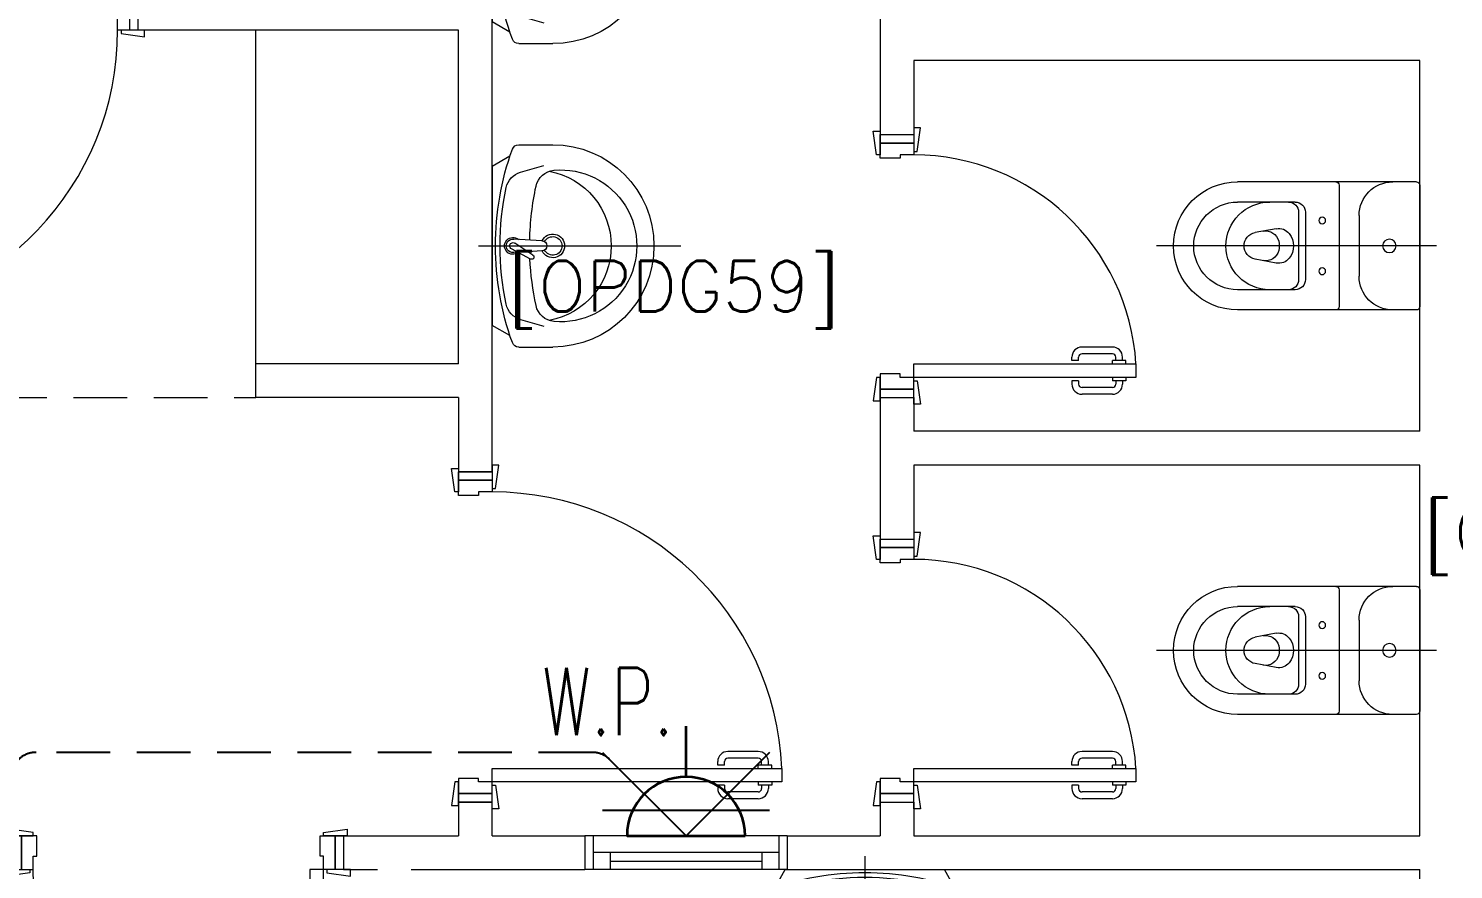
# Model space of a CAD drawing. Header units: inches. Extents: x -12418 to 57169, y -29325 to 19878.
# Drawn here: x 11394 to 15618, y 3783 to 6278 of the extents above; entities that cross this region are included whole.
import ezdxf
from ezdxf.enums import TextEntityAlignment as Align

# ---------------------------------------------------------------- set-up
doc = ezdxf.new("R2010")
doc.units = ezdxf.units.IN
doc.header["$LTSCALE"] = 25
doc.header["$MEASUREMENT"] = 0
for name, pattern in [('00-Ground Floor$0$HIDDEN', [9.525, 6.35, -3.175]), ('DASHDOT', [25.4, 12.7, -6.35, 0, -6.35]), ('HIDDEN', [9.525, 6.35, -3.175])]:
    doc.linetypes.add(name, pattern=pattern)
doc.layers.get('0').update_dxf_attribs({"color": 8})
doc.layers.get('Defpoints').update_dxf_attribs({"color": 8})
for name, color, linetype, lineweight in [('00-Ground Floor$0$72_EGR_BASE_TEXT', 252, 'Continuous', 5), ('00-Ground Floor$0$Aluminum', 251, 'Continuous', 5), ('00-Ground Floor$0$Proj', 251, 'Continuous', 5), ('00-Ground Floor$0$SANIT', 250, 'Continuous', 5), ('00-Ground Floor$0$Walls', 251, 'Continuous', 5), ('00-Ground Floor$0$Wooden Joinery', 251, 'Continuous', 5), ('E-LITE-CLNG-CNDT', 6, 'DASHDOT', 35), ('E-LITE-EXIT-NUMB', 6, 'Continuous', 25), ('E-POWR-FLOR-CNDT', 6, 'HIDDEN', 25), ('E-POWR-WALL @ 100', 4, 'Continuous', 35)]:
    doc.layers.add(name, color=color, linetype=linetype, lineweight=lineweight)
doc.styles.add('00-Ground Floor$0$SIMPLEX', font='SIMPLEX.shx', dxfattribs={"height": 150})
doc.styles.add('DC_Simplex', font='SIMPLEX.shx', dxfattribs={"width": 0.7})

# ---------------------------------------------------------------- blocks, each defined once
blk = doc.blocks.new('00-Ground Floor$0$A$C72370EFE')
at = {"layer": '00-Ground Floor$0$Wooden Joinery'}
for p, q in [((-0.01, -0.04), (-0.02, -0.04)), ((-0.01, -0.03), (-0.01, -0.07)), ((0, -0.03), (-0.01, -0.03)), ((0.04, -0.03), (0.05, -0.03)), ((0.05, -0.03), (0.05, -0.07)), ((0.05, -0.04), (0.06, -0.04)), ((-0.05, -0.07), (-0.05, -0.16)), ((-0.03, -0.07), (-0.03, -0.16)), ((-0.01, -0.06), (-0.02, -0.06)), ((0, -0.07), (-0.01, -0.07)), ((0.04, -0.07), (0.05, -0.07)), ((0.05, -0.06), (0.06, -0.06)), ((0.07, -0.07), (0.07, -0.16)), ((0.09, -0.07), (0.09, -0.16)), ((-0.01, -0.17), (-0.02, -0.17)), ((-0.01, -0.19), (-0.02, -0.19)), ((-0.01, -0.17), (-0.01, -0.19)), ((0.05, -0.17), (0.06, -0.17)), ((0.05, -0.17), (0.05, -0.19)), ((0.05, -0.19), (0.06, -0.19))]:
    blk.add_line(p, q, dxfattribs=at)
for centre, radius, start, end in [((-0.02, -0.07), 0.03, 90, 180), ((0.06, -0.07), 0.03, 0, 90), ((-0.02, -0.07), 0.01, 90, 180), ((0.06, -0.07), 0.01, 0, 90), ((-0.02, -0.16), 0.03, 180, 270), ((-0.02, -0.16), 0.01, 180, 270), ((0.06, -0.16), 0.01, 270, 0), ((0.06, -0.16), 0.03, 270, 0)]:
    blk.add_arc(centre, radius, start, end, dxfattribs=at)
blk = doc.blocks.new('00-Ground Floor$0$A$C5DAD61B4')
at = {"layer": '00-Ground Floor$0$Wooden Joinery'}
for points in [[(80, 959.1), (80, 969.1), (10, 979.1), (10, 959.1)], [(940, 959.1), (940, 969.1), (1010, 979.1), (1010, 959.1)], [(70, 859.1), (70, 849.1), (0, 839.1), (0, 859.1)], [(120, 859.1), (120, 0), (80, 0), (80, 859.1)], [(950, 859.1), (950, 849.1), (1020, 839.1), (1020, 859.1)]]:
    blk.add_lwpolyline(points, close=True, dxfattribs=at)
for points in [[(45, 859.1), (45, 959.1), (20, 959.1), (20, 859.1), (45, 859.1)], [(45, 859.1), (80, 859.1), (80, 899.1), (90, 899.1), (90, 959.1), (45, 959.1), (45, 859.1)], [(975, 859.1), (940, 859.1), (940, 899.1), (930, 899.1), (930, 959.1), (975, 959.1), (975, 859.1)], [(975, 859.1), (975, 959.1), (1000, 959.1), (1000, 859.1), (975, 859.1)]]:
    blk.add_lwpolyline(points, dxfattribs=at)
blk.add_arc((80, 859.1), 860, 272.666, 0, dxfattribs=at)
at = {"layer": '00-Ground Floor$0$Wooden Joinery', "xscale": 999.9999999998854, "yscale": 999.9999999998854, "zscale": 999.9999999998854, "rotation": 180}
blk.add_blockref('00-Ground Floor$0$A$C72370EFE', (120, 0), dxfattribs=at)
blk = doc.blocks.new('00-Ground Floor$0$A$C268A7CF0')
at = {"layer": '00-Ground Floor$0$Wooden Joinery'}
for points in [[(80, 758.8), (80, 768.8), (10, 778.8), (10, 758.8)], [(740, 758.8), (740, 768.8), (810, 778.8), (810, 758.8)], [(70, 658.8), (70, 648.8), (0, 638.8), (0, 658.8)], [(120, 658.8), (120, 0), (80, 0), (80, 658.8)], [(750, 658.8), (750, 648.8), (820, 638.8), (820, 658.8)]]:
    blk.add_lwpolyline(points, close=True, dxfattribs=at)
for points in [[(45, 658.8), (45, 758.8), (20, 758.8), (20, 658.8), (45, 658.8)], [(45, 658.8), (80, 658.8), (80, 698.8), (90, 698.8), (90, 758.8), (45, 758.8), (45, 658.8)], [(775, 658.8), (740, 658.8), (740, 698.8), (730, 698.8), (730, 758.8), (775, 758.8), (775, 658.8)], [(775, 658.8), (775, 758.8), (800, 758.8), (800, 658.8), (775, 658.8)]]:
    blk.add_lwpolyline(points, dxfattribs=at)
blk.add_arc((80, 658.8), 660, 273.4748, 0, dxfattribs=at)
at = {"layer": '00-Ground Floor$0$Wooden Joinery', "xscale": 999.9999999998854, "yscale": 999.9999999998854, "zscale": 999.9999999998854, "rotation": 180}
blk.add_blockref('00-Ground Floor$0$A$C72370EFE', (120, 0), dxfattribs=at)
blk = doc.blocks.new('00-Ground Floor$0$WC manta')
at = {"layer": '00-Ground Floor$0$SANIT'}
for p, q in [((-0.13, 0.18), (-0.13, -0.18)), ((-0.12, 0.19), (0.41, 0.19)), ((0.109, 0.18), (0.109, -0.18)), ((0.239, 0.13), (0.41, 0.13)), ((0.05, 0.09), (0.05, -0.09)), ((0.209, 0.1), (0.209, -0.1)), ((0.229, 0.1), (0.229, -0.1)), ((0.2955, 0.051), (0.3581, 0.0393)), ((-0.18, 0), (0.65, 0)), ((0.2955, -0.051), (0.3581, -0.0393)), ((0.239, -0.13), (0.41, -0.13)), ((-0.12, -0.19), (0.41, -0.19))]:
    blk.add_line(p, q, dxfattribs=at)
for centre, radius in [((0.159, 0.0752), 0.01), ((-0.04, 0), 0.02), ((0.159, -0.0753), 0.01)]:
    blk.add_circle(centre, radius, dxfattribs=at)
for centre, radius, start, end in [((-0.12, 0.18), 0.01, 90, 180), ((-0.05, 0.09), 0.1, 0, 90), ((0.119, 0.18), 0.01, 90, 180), ((0.41, 0), 0.19, 270, 90), ((0.239, 0.1), 0.03, 90, 180), ((0.259, 0.1), 0.03, 90, 180), ((0.3147, 0), 0.13, 270, 90), ((0.41, 0), 0.13, 270, 90), ((0.2882, 0.0117), 0.04, 79.4289, 141.525), ((0.3271, 0.0044), 0.04, 79.4289, 166.4176), ((0.3029, 0), 0.0588, 141.525, 218.475), ((0.3454, 0), 0.0588, 166.4176, 193.5824), ((0.3507, 0), 0.04, 280.5711, 79.4289), ((0.2882, -0.0117), 0.04, 218.475, 280.5711), ((0.3271, -0.0044), 0.04, 193.5824, 280.5711), ((-0.05, -0.09), 0.1, 270, 0), ((0.239, -0.1), 0.03, 180, 270), ((0.259, -0.1), 0.03, 180, 270), ((-0.12, -0.18), 0.01, 180, 270), ((0.119, -0.18), 0.01, 180, 270)]:
    blk.add_arc(centre, radius, start, end, dxfattribs=at)
blk = doc.blocks.new('00-Ground Floor$0$lav-manta 60')
at = {"layer": '00-Ground Floor$0$SANIT'}
for p, q in [((-0.2658, -0.0529), (-0.2358, 0)), ((-0.2358, 0), (0.2358, 0)), ((0, 0.04), (0, -0.56)), ((0.2658, -0.0529), (0.2358, 0)), ((-0.3, -0.0789), (-0.3, -0.18)), ((-0.2185, -0.0841), (-0.2383, -0.1537)), ((-0.015, -0.1473), (-0.0199, -0.064)), ((0.0274, -0.121), (-0.0078, -0.0673)), ((0.0389, -0.1142), (0.0087, -0.0575)), ((0.0191, -0.077), (0.0199, -0.064)), ((0.2185, -0.0841), (0.2383, -0.1537)), ((0.3, -0.0789), (0.3, -0.18)), ((0.015, -0.1473), (0.0174, -0.1057))]:
    blk.add_line(p, q, dxfattribs=at)
for centre, radius, start, end in [((0, -0.8557), 0.8457, 70.1771, 109.8229), ((-0.1608, -0.1006), 0.06, 101.8086, 164.0794), ((0, -0.8696), 0.8457, 78.1914, 101.8086), ((0, -0.0617), 0.025, 320.7474, 220.368), ((0, -0.0617), 0.02, 353.2671, 186.682), ((0.1608, -0.1006), 0.06, 15.9206, 78.1914), ((-0.28, -0.0789), 0.02, 109.8229, 180), ((0, -0.0617), 0.00966, 25.4127, 215.9577), ((0.28, -0.0789), 0.02, 0, 70.1771), ((0, -0.9572), 0.8457, 91.1572, 102.0883), ((0, -0.9572), 0.8457, 88.5486, 88.844), ((0.0332, -0.1176), 0.00666, 210.6852, 30.6852), ((0, -0.9572), 0.8457, 77.9117, 87.4274), ((-0.1645, -0.189), 0.06, 102.0883, 174.8142), ((0, -0.18), 0.035, 115.3106, 64.6894), ((0, -0.18), 0.0275, 117.1496, 62.8504), ((0, -0.1473), 0.015, 180, 0), ((0.1645, -0.189), 0.06, 5.1858, 77.9117), ((0, -0.18), 0.3, 180, 0), ((0, -0.2039), 0.2252, 174.8142, 5.1858), ((0, -0.1282), 0.2252, 190.6097, 349.3903)]:
    blk.add_arc(centre, radius, start, end, dxfattribs=at)
blk = doc.blocks.new('00-Ground Floor')
at = {"layer": '00-Ground Floor$0$Aluminum'}
for p, q in [((13642.9, 3882.6, 0), (13042.9, 3882.6, 0)), ((13067.9, 3882.6, 0), (13067.9, 3782.6, 0)), ((13617.9, 3882.6, 0), (13617.9, 3782.6, 0)), ((13617.9, 3832.6, 0), (13067.9, 3832.6, 0)), ((13117.9, 3832.6, 0), (13117.9, 3782.6, 0)), ((13117.9, 3807.6, 0), (13567.9, 3807.6, 0)), ((13567.9, 3832.6, 0), (13567.9, 3782.6, 0)), ((13642.9, 3782.6, 0), (13042.9, 3782.6, 0))]:
    blk.add_line(p, q, dxfattribs=at)
at = {"layer": '00-Ground Floor$0$Proj', "linetype": '00-Ground Floor$0$HIDDEN'}
blk.add_line((8907.9, 5182.6, 0), (12067.9, 5182.6, 0), dxfattribs=at)
at = {"layer": '00-Ground Floor$0$Walls'}
for p, q in [((12767.9, 4962.6, 0), (12767.9, 8502.6, 0)), ((13917.9, 6382.6, 0), (13917.9, 5962.6, 0)), ((11717.9, 6372.6, 0), (11717.9, 6272.6, 0)), ((12667.9, 6272.6, 0), (11717.9, 6272.6, 0)), ((12667.9, 5282.6, 0), (12667.9, 6272.6, 0)), ((15517.9, 6182.6, 0), (14017.9, 6182.6, 0)), ((14017.9, 6182.6, 0), (14017.9, 5962.6, 0)), ((15517.9, 5082.6, 0), (15517.9, 6182.6, 0)), ((13917.9, 5962.6, 0), (14017.9, 5962.6, 0)), ((12667.9, 5282.6, 0), (12067.9, 5282.6, 0)), ((12067.9, 5182.6, 0), (12067.9, 5282.6, 0)), ((12667.9, 5182.6, 0), (12067.9, 5182.6, 0)), ((12667.9, 5182.6, 0), (12667.9, 4962.6, 0)), ((13917.9, 5182.6, 0), (13917.9, 4762.6, 0)), ((13917.9, 5182.6, 0), (14017.9, 5182.6, 0)), ((14017.9, 5182.6, 0), (14017.9, 5082.6, 0)), ((15517.9, 5082.6, 0), (14017.9, 5082.6, 0)), ((12767.9, 4962.6, 0), (12667.9, 4962.6, 0)), ((15517.9, 4982.6, 0), (14017.9, 4982.6, 0)), ((14017.9, 4982.6, 0), (14017.9, 4762.6, 0)), ((15517.9, 3882.6, 0), (15517.9, 4982.6, 0)), ((13917.9, 4762.6, 0), (14017.9, 4762.6, 0)), ((12667.9, 3982.6, 0), (12667.9, 3882.6, 0)), ((12767.9, 3982.6, 0), (12667.9, 3982.6, 0)), ((12767.9, 3882.6, 0), (12767.9, 3982.6, 0)), ((13917.9, 3982.6, 0), (14017.9, 3982.6, 0)), ((13917.9, 3982.6, 0), (13917.9, 3882.6, 0)), ((14017.9, 3982.6, 0), (14017.9, 3882.6, 0)), ((12327.9, 3882.6, 0), (12667.9, 3882.6, 0)), ((12327.9, 3882.6, 0), (12327.9, 3782.6, 0)), ((12767.9, 3882.6, 0), (13042.9, 3882.6, 0)), ((13042.9, 3882.6, 0), (13042.9, 3782.6, 0)), ((13642.9, 3882.6, 0), (13917.9, 3882.6, 0)), ((13642.9, 3882.6, 0), (13642.9, 3782.6, 0)), ((14017.9, 3882.6, 0), (15517.9, 3882.6, 0)), ((12327.9, 3782.6, 0), (12427.9, 3782.6, 0)), ((12527.9, 3782.6, 0), (13042.9, 3782.6, 0)), ((13642.9, 3782.6, 0), (15517.9, 3782.6, 0)), ((15517.9, 2632.6, 0), (15517.9, 3782.6, 0))]:
    blk.add_line(p, q, dxfattribs=at)
at = {"layer": '00-Ground Floor$0$Wooden Joinery'}
blk.add_line((12067.9, 5282.6, 0), (12067.9, 6272.6, 0), dxfattribs=at)
at = {"layer": '00-Ground Floor$0$Wooden Joinery', "elevation": 0}
blk.add_lwpolyline([(11692.9, 6272.6), (11657.9, 6272.6), (11657.9, 6312.6), (11647.9, 6312.6), (11647.9, 6372.6), (11692.9, 6372.6), (11692.9, 6272.6)], dxfattribs=at)
blk.add_lwpolyline([(11667.9, 6272.6), (11667.9, 6262.6), (11737.9, 6252.6), (11737.9, 6272.6)], close=True, dxfattribs=at)
at = {"layer": '00-Ground Floor$0$Wooden Joinery'}
blk.add_arc((10797.9, 6272.6, 0), 860, 272.666, 0, dxfattribs=at)
at = {"layer": '00-Ground Floor$0$SANIT', "yscale": 1000.000000000223, "zscale": 1000.000000000223}
for p, xscale, rotation in [((12767.9, 6532.6, 0), -1000.000000000223, 90), ((12767.9, 5632.6, 0), -1000.000000000223, 90), ((13872.9, 3782.6, 0), 1000.000000000223, 359.9999995639858)]:
    blk.add_blockref('00-Ground Floor$0$lav-manta 60', p, dxfattribs=dict(at, xscale=xscale, rotation=rotation))
at = {"layer": '00-Ground Floor$0$SANIT', "xscale": -999.9999999999995, "yscale": 999.9999999999995, "zscale": 999.9999999999995}
for p in [(15387.9, 5632.6, 0), (15387.9, 4432.6, 0)]:
    blk.add_blockref('00-Ground Floor$0$WC manta', p, dxfattribs=at)
at = {"layer": '00-Ground Floor$0$Wooden Joinery', "rotation": 90.00000000000001}
for name, p in [('00-Ground Floor$0$A$C268A7CF0', (14676.7, 5162.6, 0)), ('00-Ground Floor$0$A$C5DAD61B4', (13627, 3962.6, 0)), ('00-Ground Floor$0$A$C268A7CF0', (14676.7, 3962.6, 0))]:
    blk.add_blockref(name, p, dxfattribs=at)
at = {"layer": '00-Ground Floor$0$Wooden Joinery', "xscale": -1}
blk.add_blockref('00-Ground Floor$0$A$C5DAD61B4', (12347.9, 2923.5, 0), dxfattribs=at)
at = {"layer": '00-Ground Floor$0$72_EGR_BASE_TEXT', "char_height": 150, "attachment_point": 2, "style": '00-Ground Floor$0$SIMPLEX'}
for s, insert in [('[OPDG59]', (13306.8, 5588, 0)), ('[OPDG55]', (16020.8, 4857.2, 0))]:
    blk.add_mtext(s, dxfattribs=dict(at, insert=insert))
blk = doc.blocks.new('*U50')
blk.add_line((1.75, 0), (3.25, 0))
blk.add_lwpolyline([(0, -1.75, 1), (0, 1.75)], format="xyb", close=True)
at = {"layer": 'Defpoints'}
for p, q in [((2.475, 2.475), (0, 0)), ((0.758, 2.475), (0.758, -2.475)), ((2.475, -2.475), (0, 0))]:
    blk.add_line(p, q, dxfattribs=at)
at = {"layer": 'E-LITE-EXIT-NUMB', "style": 'DC_Simplex', "width": 0.7, "flags": 8}
blk.add_attdef('TYPE', text='', height=2, rotation=360, dxfattribs=at).set_placement((-2.682, 5.238), align=Align.RIGHT)
blk.add_attdef('CIRCUIT', (2.682, 5.238), '', height=2, rotation=360, dxfattribs=at)

msp = doc.modelspace()

# ---------------------------------------------------------------- linework, layer by layer
at = {"layer": 'E-POWR-FLOR-CNDT', "elevation": 0}
msp.add_lwpolyline([(13219.2, 4006.3), (13117.4, 4108.1, 0.198912), (13064.4, 4130.1), (11416.5, 4130.1, 0.198912), (11363.4, 4108.1), (11261.7, 4006.3)], format="xyb", dxfattribs=at)

# ---------------------------------------------------------------- block references
at = {"layer": 'E-LITE-CLNG-CNDT'}
msp.add_blockref('00-Ground Floor', (0, 0), dxfattribs=at)
at = {"layer": 'E-POWR-WALL @ 100'}
ref = msp.add_blockref('*U50', (13342.9, 3882.6, 0), dxfattribs=dict(at, xscale=100, yscale=100, zscale=100, rotation=90.00000000000001))
ref.add_attrib('TYPE', 'W.P.', dxfattribs={"layer": 'E-LITE-EXIT-NUMB', "height": 200, "style": 'DC_Simplex', "width": 0.7, "flags": 8}).set_placement((13306.5, 4180.7, 0), align=Align.RIGHT)

doc.saveas('drawing.dxf')
